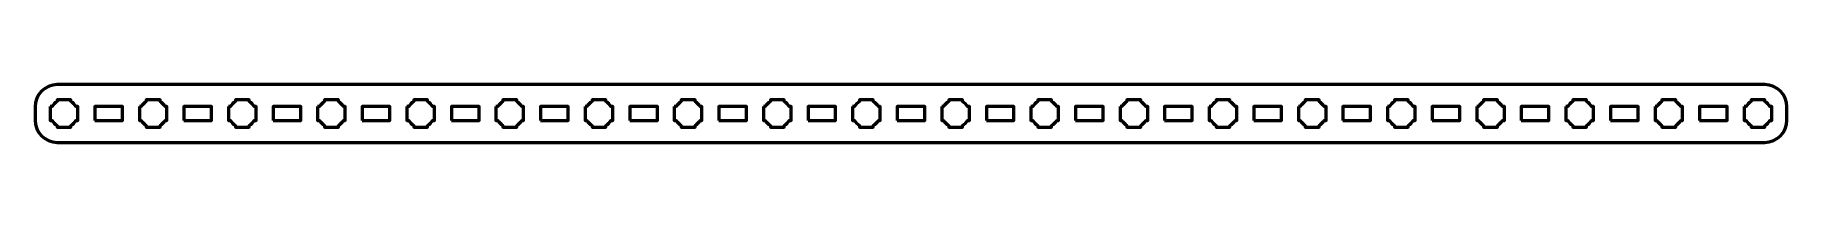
# Model space of a CAD drawing. Header units: centimetres. Extents: x -30.1 to 9.2, y -15.5 to -14.2.
import ezdxf

# ---------------------------------------------------------------- set-up
doc = ezdxf.new("R2010")
doc.units = ezdxf.units.CM
doc.header["$MEASUREMENT"] = 0
doc.layers.add('Layer 1', color=7, linetype='Continuous')

msp = doc.modelspace()

# ---------------------------------------------------------------- linework, layer by layer
at = {"layer": 'Layer 1', "color": 250, "lineweight": 53}
for points in [[(-28.81, -15.01), (-28.19, -15.01), (-28.19, -14.69), (-28.81, -14.69), (-28.81, -15.01)], [(-26.81, -15.01), (-26.19, -15.01), (-26.19, -14.69), (-26.81, -14.69), (-26.81, -15.01)], [(-24.81, -15.01), (-24.19, -15.01), (-24.19, -14.69), (-24.81, -14.69), (-24.81, -15.01)], [(-22.81, -15.01), (-22.19, -15.01), (-22.19, -14.69), (-22.81, -14.69), (-22.81, -15.01)], [(-20.81, -15.01), (-20.19, -15.01), (-20.19, -14.69), (-20.81, -14.69), (-20.81, -15.01)], [(-18.81, -15.01), (-18.19, -15.01), (-18.19, -14.69), (-18.81, -14.69), (-18.81, -15.01)], [(-16.81, -15.01), (-16.19, -15.01), (-16.19, -14.69), (-16.81, -14.69), (-16.81, -15.01)], [(-14.81, -15.01), (-14.19, -15.01), (-14.19, -14.69), (-14.81, -14.69), (-14.81, -15.01)], [(-12.81, -15.01), (-12.19, -15.01), (-12.19, -14.69), (-12.81, -14.69), (-12.81, -15.01)], [(-10.81, -15.01), (-10.19, -15.01), (-10.19, -14.69), (-10.81, -14.69), (-10.81, -15.01)], [(-8.81, -15.01), (-8.19, -15.01), (-8.19, -14.69), (-8.81, -14.69), (-8.81, -15.01)], [(-6.81, -15.01), (-6.19, -15.01), (-6.19, -14.69), (-6.81, -14.69), (-6.81, -15.01)], [(-4.81, -15.01), (-4.19, -15.01), (-4.19, -14.69), (-4.81, -14.69), (-4.81, -15.01)], [(-2.81, -15.01), (-2.19, -15.01), (-2.19, -14.69), (-2.81, -14.69), (-2.81, -15.01)], [(-0.81, -15.01), (-0.19, -15.01), (-0.19, -14.69), (-0.81, -14.69), (-0.81, -15.01)], [(1.19, -15.01), (1.81, -15.01), (1.81, -14.69), (1.19, -14.69), (1.19, -15.01)], [(3.19, -15.01), (3.81, -15.01), (3.81, -14.69), (3.19, -14.69), (3.19, -15.01)], [(5.19, -15.01), (5.81, -15.01), (5.81, -14.69), (5.19, -14.69), (5.19, -15.01)], [(7.19, -15.01), (7.81, -15.01), (7.81, -14.69), (7.19, -14.69), (7.19, -15.01)]]:
    msp.add_lwpolyline(points, close=True, dxfattribs=at)
msp.add_open_spline([(-30.15, -15), (-30.15, -15), (-30.15, -14.7), (-30.15, -14.7), (-30.15, -14.7), (-30.15, -14.42391), (-29.92609, -14.2), (-29.65, -14.2), (-29.65, -14.2), (-29.65, -14.2), (8.65, -14.2), (8.65, -14.2), (8.65, -14.2), (8.92609, -14.2), (9.15, -14.42391), (9.15, -14.7), (9.15, -14.7), (9.15, -14.7), (9.15, -15), (9.15, -15), (9.15, -15), (9.15, -15.27609), (8.92609, -15.5), (8.65, -15.5), (8.65, -15.5), (8.65, -15.5), (-29.65, -15.5), (-29.65, -15.5), (-29.65, -15.5), (-29.92609, -15.5), (-30.15, -15.27609), (-30.15, -15)], degree=3, knots=[0, 0, 0, 0, 0.125, 0.125, 0.125, 0.125, 0.25, 0.25, 0.25, 0.25, 0.375, 0.375, 0.375, 0.375, 0.5, 0.5, 0.5, 0.5, 0.625, 0.625, 0.625, 0.625, 0.75, 0.75, 0.75, 0.75, 0.875, 0.875, 0.875, 0.875, 1, 1, 1, 1], dxfattribs=at)
at = {"layer": 'Layer 1', "lineweight": 53}
for points in [[(-29.81, -14.695), (-29.81, -14.695), (-29.76851, -14.695), (-29.76851, -14.695), (-29.76851, -14.695), (-29.74128, -14.64795), (-29.70205, -14.60872), (-29.655, -14.58149), (-29.655, -14.58149), (-29.655, -14.58149), (-29.655, -14.54), (-29.655, -14.54), (-29.655, -14.54), (-29.655, -14.54), (-29.5, -14.54), (-29.5, -14.54), (-29.5, -14.54), (-29.5, -14.54), (-29.345, -14.54), (-29.345, -14.54), (-29.345, -14.54), (-29.345, -14.54), (-29.345, -14.58149), (-29.345, -14.58149), (-29.345, -14.58149), (-29.29795, -14.60872), (-29.25872, -14.64795), (-29.23149, -14.695), (-29.23149, -14.695), (-29.23149, -14.695), (-29.19, -14.695), (-29.19, -14.695), (-29.19, -14.695), (-29.19, -14.695), (-29.19, -14.85), (-29.19, -14.85), (-29.19, -14.85), (-29.19, -14.85), (-29.19, -15.005), (-29.19, -15.005), (-29.19, -15.005), (-29.19, -15.005), (-29.23149, -15.005), (-29.23149, -15.005), (-29.23149, -15.005), (-29.25872, -15.05205), (-29.29795, -15.09128), (-29.345, -15.11851), (-29.345, -15.11851), (-29.345, -15.11851), (-29.345, -15.16), (-29.345, -15.16), (-29.345, -15.16), (-29.345, -15.16), (-29.5, -15.16), (-29.5, -15.16), (-29.5, -15.16), (-29.5, -15.16), (-29.655, -15.16), (-29.655, -15.16), (-29.655, -15.16), (-29.655, -15.16), (-29.655, -15.11851), (-29.655, -15.11851), (-29.655, -15.11851), (-29.70205, -15.09128), (-29.74128, -15.05205), (-29.76851, -15.005), (-29.76851, -15.005), (-29.76851, -15.005), (-29.81, -15.005), (-29.81, -15.005), (-29.81, -15.005), (-29.81, -15.005), (-29.81, -14.85), (-29.81, -14.85), (-29.81, -14.85), (-29.81, -14.85), (-29.81, -14.695), (-29.81, -14.695)], [(-27.81, -14.695), (-27.81, -14.695), (-27.76851, -14.695), (-27.76851, -14.695), (-27.76851, -14.695), (-27.74128, -14.64795), (-27.70205, -14.60872), (-27.655, -14.58149), (-27.655, -14.58149), (-27.655, -14.58149), (-27.655, -14.54), (-27.655, -14.54), (-27.655, -14.54), (-27.655, -14.54), (-27.5, -14.54), (-27.5, -14.54), (-27.5, -14.54), (-27.5, -14.54), (-27.345, -14.54), (-27.345, -14.54), (-27.345, -14.54), (-27.345, -14.54), (-27.345, -14.58149), (-27.345, -14.58149), (-27.345, -14.58149), (-27.29795, -14.60872), (-27.25872, -14.64795), (-27.23149, -14.695), (-27.23149, -14.695), (-27.23149, -14.695), (-27.19, -14.695), (-27.19, -14.695), (-27.19, -14.695), (-27.19, -14.695), (-27.19, -14.85), (-27.19, -14.85), (-27.19, -14.85), (-27.19, -14.85), (-27.19, -15.005), (-27.19, -15.005), (-27.19, -15.005), (-27.19, -15.005), (-27.23149, -15.005), (-27.23149, -15.005), (-27.23149, -15.005), (-27.25872, -15.05205), (-27.29795, -15.09128), (-27.345, -15.11851), (-27.345, -15.11851), (-27.345, -15.11851), (-27.345, -15.16), (-27.345, -15.16), (-27.345, -15.16), (-27.345, -15.16), (-27.5, -15.16), (-27.5, -15.16), (-27.5, -15.16), (-27.5, -15.16), (-27.655, -15.16), (-27.655, -15.16), (-27.655, -15.16), (-27.655, -15.16), (-27.655, -15.11851), (-27.655, -15.11851), (-27.655, -15.11851), (-27.70205, -15.09128), (-27.74128, -15.05205), (-27.76851, -15.005), (-27.76851, -15.005), (-27.76851, -15.005), (-27.81, -15.005), (-27.81, -15.005), (-27.81, -15.005), (-27.81, -15.005), (-27.81, -14.85), (-27.81, -14.85), (-27.81, -14.85), (-27.81, -14.85), (-27.81, -14.695), (-27.81, -14.695)], [(-25.81, -14.695), (-25.81, -14.695), (-25.76851, -14.695), (-25.76851, -14.695), (-25.76851, -14.695), (-25.74128, -14.64795), (-25.70205, -14.60872), (-25.655, -14.58149), (-25.655, -14.58149), (-25.655, -14.58149), (-25.655, -14.54), (-25.655, -14.54), (-25.655, -14.54), (-25.655, -14.54), (-25.5, -14.54), (-25.5, -14.54), (-25.5, -14.54), (-25.5, -14.54), (-25.345, -14.54), (-25.345, -14.54), (-25.345, -14.54), (-25.345, -14.54), (-25.345, -14.58149), (-25.345, -14.58149), (-25.345, -14.58149), (-25.29795, -14.60872), (-25.25872, -14.64795), (-25.23149, -14.695), (-25.23149, -14.695), (-25.23149, -14.695), (-25.19, -14.695), (-25.19, -14.695), (-25.19, -14.695), (-25.19, -14.695), (-25.19, -14.85), (-25.19, -14.85), (-25.19, -14.85), (-25.19, -14.85), (-25.19, -15.005), (-25.19, -15.005), (-25.19, -15.005), (-25.19, -15.005), (-25.23149, -15.005), (-25.23149, -15.005), (-25.23149, -15.005), (-25.25872, -15.05205), (-25.29795, -15.09128), (-25.345, -15.11851), (-25.345, -15.11851), (-25.345, -15.11851), (-25.345, -15.16), (-25.345, -15.16), (-25.345, -15.16), (-25.345, -15.16), (-25.5, -15.16), (-25.5, -15.16), (-25.5, -15.16), (-25.5, -15.16), (-25.655, -15.16), (-25.655, -15.16), (-25.655, -15.16), (-25.655, -15.16), (-25.655, -15.11851), (-25.655, -15.11851), (-25.655, -15.11851), (-25.70205, -15.09128), (-25.74128, -15.05205), (-25.76851, -15.005), (-25.76851, -15.005), (-25.76851, -15.005), (-25.81, -15.005), (-25.81, -15.005), (-25.81, -15.005), (-25.81, -15.005), (-25.81, -14.85), (-25.81, -14.85), (-25.81, -14.85), (-25.81, -14.85), (-25.81, -14.695), (-25.81, -14.695)], [(-23.81, -14.695), (-23.81, -14.695), (-23.76851, -14.695), (-23.76851, -14.695), (-23.76851, -14.695), (-23.74128, -14.64795), (-23.70205, -14.60872), (-23.655, -14.58149), (-23.655, -14.58149), (-23.655, -14.58149), (-23.655, -14.54), (-23.655, -14.54), (-23.655, -14.54), (-23.655, -14.54), (-23.5, -14.54), (-23.5, -14.54), (-23.5, -14.54), (-23.5, -14.54), (-23.345, -14.54), (-23.345, -14.54), (-23.345, -14.54), (-23.345, -14.54), (-23.345, -14.58149), (-23.345, -14.58149), (-23.345, -14.58149), (-23.29795, -14.60872), (-23.25872, -14.64795), (-23.23149, -14.695), (-23.23149, -14.695), (-23.23149, -14.695), (-23.19, -14.695), (-23.19, -14.695), (-23.19, -14.695), (-23.19, -14.695), (-23.19, -14.85), (-23.19, -14.85), (-23.19, -14.85), (-23.19, -14.85), (-23.19, -15.005), (-23.19, -15.005), (-23.19, -15.005), (-23.19, -15.005), (-23.23149, -15.005), (-23.23149, -15.005), (-23.23149, -15.005), (-23.25872, -15.05205), (-23.29795, -15.09128), (-23.345, -15.11851), (-23.345, -15.11851), (-23.345, -15.11851), (-23.345, -15.16), (-23.345, -15.16), (-23.345, -15.16), (-23.345, -15.16), (-23.5, -15.16), (-23.5, -15.16), (-23.5, -15.16), (-23.5, -15.16), (-23.655, -15.16), (-23.655, -15.16), (-23.655, -15.16), (-23.655, -15.16), (-23.655, -15.11851), (-23.655, -15.11851), (-23.655, -15.11851), (-23.70205, -15.09128), (-23.74128, -15.05205), (-23.76851, -15.005), (-23.76851, -15.005), (-23.76851, -15.005), (-23.81, -15.005), (-23.81, -15.005), (-23.81, -15.005), (-23.81, -15.005), (-23.81, -14.85), (-23.81, -14.85), (-23.81, -14.85), (-23.81, -14.85), (-23.81, -14.695), (-23.81, -14.695)], [(-21.81, -14.695), (-21.81, -14.695), (-21.76851, -14.695), (-21.76851, -14.695), (-21.76851, -14.695), (-21.74128, -14.64795), (-21.70205, -14.60872), (-21.655, -14.58149), (-21.655, -14.58149), (-21.655, -14.58149), (-21.655, -14.54), (-21.655, -14.54), (-21.655, -14.54), (-21.655, -14.54), (-21.5, -14.54), (-21.5, -14.54), (-21.5, -14.54), (-21.5, -14.54), (-21.345, -14.54), (-21.345, -14.54), (-21.345, -14.54), (-21.345, -14.54), (-21.345, -14.58149), (-21.345, -14.58149), (-21.345, -14.58149), (-21.29795, -14.60872), (-21.25872, -14.64795), (-21.23149, -14.695), (-21.23149, -14.695), (-21.23149, -14.695), (-21.19, -14.695), (-21.19, -14.695), (-21.19, -14.695), (-21.19, -14.695), (-21.19, -14.85), (-21.19, -14.85), (-21.19, -14.85), (-21.19, -14.85), (-21.19, -15.005), (-21.19, -15.005), (-21.19, -15.005), (-21.19, -15.005), (-21.23149, -15.005), (-21.23149, -15.005), (-21.23149, -15.005), (-21.25872, -15.05205), (-21.29795, -15.09128), (-21.345, -15.11851), (-21.345, -15.11851), (-21.345, -15.11851), (-21.345, -15.16), (-21.345, -15.16), (-21.345, -15.16), (-21.345, -15.16), (-21.5, -15.16), (-21.5, -15.16), (-21.5, -15.16), (-21.5, -15.16), (-21.655, -15.16), (-21.655, -15.16), (-21.655, -15.16), (-21.655, -15.16), (-21.655, -15.11851), (-21.655, -15.11851), (-21.655, -15.11851), (-21.70205, -15.09128), (-21.74128, -15.05205), (-21.76851, -15.005), (-21.76851, -15.005), (-21.76851, -15.005), (-21.81, -15.005), (-21.81, -15.005), (-21.81, -15.005), (-21.81, -15.005), (-21.81, -14.85), (-21.81, -14.85), (-21.81, -14.85), (-21.81, -14.85), (-21.81, -14.695), (-21.81, -14.695)], [(-19.81, -14.695), (-19.81, -14.695), (-19.76851, -14.695), (-19.76851, -14.695), (-19.76851, -14.695), (-19.74128, -14.64795), (-19.70205, -14.60872), (-19.655, -14.58149), (-19.655, -14.58149), (-19.655, -14.58149), (-19.655, -14.54), (-19.655, -14.54), (-19.655, -14.54), (-19.655, -14.54), (-19.5, -14.54), (-19.5, -14.54), (-19.5, -14.54), (-19.5, -14.54), (-19.345, -14.54), (-19.345, -14.54), (-19.345, -14.54), (-19.345, -14.54), (-19.345, -14.58149), (-19.345, -14.58149), (-19.345, -14.58149), (-19.29795, -14.60872), (-19.25872, -14.64795), (-19.23149, -14.695), (-19.23149, -14.695), (-19.23149, -14.695), (-19.19, -14.695), (-19.19, -14.695), (-19.19, -14.695), (-19.19, -14.695), (-19.19, -14.85), (-19.19, -14.85), (-19.19, -14.85), (-19.19, -14.85), (-19.19, -15.005), (-19.19, -15.005), (-19.19, -15.005), (-19.19, -15.005), (-19.23149, -15.005), (-19.23149, -15.005), (-19.23149, -15.005), (-19.25872, -15.05205), (-19.29795, -15.09128), (-19.345, -15.11851), (-19.345, -15.11851), (-19.345, -15.11851), (-19.345, -15.16), (-19.345, -15.16), (-19.345, -15.16), (-19.345, -15.16), (-19.5, -15.16), (-19.5, -15.16), (-19.5, -15.16), (-19.5, -15.16), (-19.655, -15.16), (-19.655, -15.16), (-19.655, -15.16), (-19.655, -15.16), (-19.655, -15.11851), (-19.655, -15.11851), (-19.655, -15.11851), (-19.70205, -15.09128), (-19.74128, -15.05205), (-19.76851, -15.005), (-19.76851, -15.005), (-19.76851, -15.005), (-19.81, -15.005), (-19.81, -15.005), (-19.81, -15.005), (-19.81, -15.005), (-19.81, -14.85), (-19.81, -14.85), (-19.81, -14.85), (-19.81, -14.85), (-19.81, -14.695), (-19.81, -14.695)], [(-17.81, -14.695), (-17.81, -14.695), (-17.76851, -14.695), (-17.76851, -14.695), (-17.76851, -14.695), (-17.74128, -14.64795), (-17.70205, -14.60872), (-17.655, -14.58149), (-17.655, -14.58149), (-17.655, -14.58149), (-17.655, -14.54), (-17.655, -14.54), (-17.655, -14.54), (-17.655, -14.54), (-17.5, -14.54), (-17.5, -14.54), (-17.5, -14.54), (-17.5, -14.54), (-17.345, -14.54), (-17.345, -14.54), (-17.345, -14.54), (-17.345, -14.54), (-17.345, -14.58149), (-17.345, -14.58149), (-17.345, -14.58149), (-17.29795, -14.60872), (-17.25872, -14.64795), (-17.23149, -14.695), (-17.23149, -14.695), (-17.23149, -14.695), (-17.19, -14.695), (-17.19, -14.695), (-17.19, -14.695), (-17.19, -14.695), (-17.19, -14.85), (-17.19, -14.85), (-17.19, -14.85), (-17.19, -14.85), (-17.19, -15.005), (-17.19, -15.005), (-17.19, -15.005), (-17.19, -15.005), (-17.23149, -15.005), (-17.23149, -15.005), (-17.23149, -15.005), (-17.25872, -15.05205), (-17.29795, -15.09128), (-17.345, -15.11851), (-17.345, -15.11851), (-17.345, -15.11851), (-17.345, -15.16), (-17.345, -15.16), (-17.345, -15.16), (-17.345, -15.16), (-17.5, -15.16), (-17.5, -15.16), (-17.5, -15.16), (-17.5, -15.16), (-17.655, -15.16), (-17.655, -15.16), (-17.655, -15.16), (-17.655, -15.16), (-17.655, -15.11851), (-17.655, -15.11851), (-17.655, -15.11851), (-17.70205, -15.09128), (-17.74128, -15.05205), (-17.76851, -15.005), (-17.76851, -15.005), (-17.76851, -15.005), (-17.81, -15.005), (-17.81, -15.005), (-17.81, -15.005), (-17.81, -15.005), (-17.81, -14.85), (-17.81, -14.85), (-17.81, -14.85), (-17.81, -14.85), (-17.81, -14.695), (-17.81, -14.695)], [(-15.81, -14.695), (-15.81, -14.695), (-15.76851, -14.695), (-15.76851, -14.695), (-15.76851, -14.695), (-15.74128, -14.64795), (-15.70205, -14.60872), (-15.655, -14.58149), (-15.655, -14.58149), (-15.655, -14.58149), (-15.655, -14.54), (-15.655, -14.54), (-15.655, -14.54), (-15.655, -14.54), (-15.5, -14.54), (-15.5, -14.54), (-15.5, -14.54), (-15.5, -14.54), (-15.345, -14.54), (-15.345, -14.54), (-15.345, -14.54), (-15.345, -14.54), (-15.345, -14.58149), (-15.345, -14.58149), (-15.345, -14.58149), (-15.29795, -14.60872), (-15.25872, -14.64795), (-15.23149, -14.695), (-15.23149, -14.695), (-15.23149, -14.695), (-15.19, -14.695), (-15.19, -14.695), (-15.19, -14.695), (-15.19, -14.695), (-15.19, -14.85), (-15.19, -14.85), (-15.19, -14.85), (-15.19, -14.85), (-15.19, -15.005), (-15.19, -15.005), (-15.19, -15.005), (-15.19, -15.005), (-15.23149, -15.005), (-15.23149, -15.005), (-15.23149, -15.005), (-15.25872, -15.05205), (-15.29795, -15.09128), (-15.345, -15.11851), (-15.345, -15.11851), (-15.345, -15.11851), (-15.345, -15.16), (-15.345, -15.16), (-15.345, -15.16), (-15.345, -15.16), (-15.5, -15.16), (-15.5, -15.16), (-15.5, -15.16), (-15.5, -15.16), (-15.655, -15.16), (-15.655, -15.16), (-15.655, -15.16), (-15.655, -15.16), (-15.655, -15.11851), (-15.655, -15.11851), (-15.655, -15.11851), (-15.70205, -15.09128), (-15.74128, -15.05205), (-15.76851, -15.005), (-15.76851, -15.005), (-15.76851, -15.005), (-15.81, -15.005), (-15.81, -15.005), (-15.81, -15.005), (-15.81, -15.005), (-15.81, -14.85), (-15.81, -14.85), (-15.81, -14.85), (-15.81, -14.85), (-15.81, -14.695), (-15.81, -14.695)], [(-13.81, -14.695), (-13.81, -14.695), (-13.76851, -14.695), (-13.76851, -14.695), (-13.76851, -14.695), (-13.74128, -14.64795), (-13.70205, -14.60872), (-13.655, -14.58149), (-13.655, -14.58149), (-13.655, -14.58149), (-13.655, -14.54), (-13.655, -14.54), (-13.655, -14.54), (-13.655, -14.54), (-13.5, -14.54), (-13.5, -14.54), (-13.5, -14.54), (-13.5, -14.54), (-13.345, -14.54), (-13.345, -14.54), (-13.345, -14.54), (-13.345, -14.54), (-13.345, -14.58149), (-13.345, -14.58149), (-13.345, -14.58149), (-13.29795, -14.60872), (-13.25872, -14.64795), (-13.23149, -14.695), (-13.23149, -14.695), (-13.23149, -14.695), (-13.19, -14.695), (-13.19, -14.695), (-13.19, -14.695), (-13.19, -14.695), (-13.19, -14.85), (-13.19, -14.85), (-13.19, -14.85), (-13.19, -14.85), (-13.19, -15.005), (-13.19, -15.005), (-13.19, -15.005), (-13.19, -15.005), (-13.23149, -15.005), (-13.23149, -15.005), (-13.23149, -15.005), (-13.25872, -15.05205), (-13.29795, -15.09128), (-13.345, -15.11851), (-13.345, -15.11851), (-13.345, -15.11851), (-13.345, -15.16), (-13.345, -15.16), (-13.345, -15.16), (-13.345, -15.16), (-13.5, -15.16), (-13.5, -15.16), (-13.5, -15.16), (-13.5, -15.16), (-13.655, -15.16), (-13.655, -15.16), (-13.655, -15.16), (-13.655, -15.16), (-13.655, -15.11851), (-13.655, -15.11851), (-13.655, -15.11851), (-13.70205, -15.09128), (-13.74128, -15.05205), (-13.76851, -15.005), (-13.76851, -15.005), (-13.76851, -15.005), (-13.81, -15.005), (-13.81, -15.005), (-13.81, -15.005), (-13.81, -15.005), (-13.81, -14.85), (-13.81, -14.85), (-13.81, -14.85), (-13.81, -14.85), (-13.81, -14.695), (-13.81, -14.695)], [(-11.81, -14.695), (-11.81, -14.695), (-11.76851, -14.695), (-11.76851, -14.695), (-11.76851, -14.695), (-11.74128, -14.64795), (-11.70205, -14.60872), (-11.655, -14.58149), (-11.655, -14.58149), (-11.655, -14.58149), (-11.655, -14.54), (-11.655, -14.54), (-11.655, -14.54), (-11.655, -14.54), (-11.5, -14.54), (-11.5, -14.54), (-11.5, -14.54), (-11.5, -14.54), (-11.345, -14.54), (-11.345, -14.54), (-11.345, -14.54), (-11.345, -14.54), (-11.345, -14.58149), (-11.345, -14.58149), (-11.345, -14.58149), (-11.29795, -14.60872), (-11.25872, -14.64795), (-11.23149, -14.695), (-11.23149, -14.695), (-11.23149, -14.695), (-11.19, -14.695), (-11.19, -14.695), (-11.19, -14.695), (-11.19, -14.695), (-11.19, -14.85), (-11.19, -14.85), (-11.19, -14.85), (-11.19, -14.85), (-11.19, -15.005), (-11.19, -15.005), (-11.19, -15.005), (-11.19, -15.005), (-11.23149, -15.005), (-11.23149, -15.005), (-11.23149, -15.005), (-11.25872, -15.05205), (-11.29795, -15.09128), (-11.345, -15.11851), (-11.345, -15.11851), (-11.345, -15.11851), (-11.345, -15.16), (-11.345, -15.16), (-11.345, -15.16), (-11.345, -15.16), (-11.5, -15.16), (-11.5, -15.16), (-11.5, -15.16), (-11.5, -15.16), (-11.655, -15.16), (-11.655, -15.16), (-11.655, -15.16), (-11.655, -15.16), (-11.655, -15.11851), (-11.655, -15.11851), (-11.655, -15.11851), (-11.70205, -15.09128), (-11.74128, -15.05205), (-11.76851, -15.005), (-11.76851, -15.005), (-11.76851, -15.005), (-11.81, -15.005), (-11.81, -15.005), (-11.81, -15.005), (-11.81, -15.005), (-11.81, -14.85), (-11.81, -14.85), (-11.81, -14.85), (-11.81, -14.85), (-11.81, -14.695), (-11.81, -14.695)], [(-9.81, -14.695), (-9.81, -14.695), (-9.76851, -14.695), (-9.76851, -14.695), (-9.76851, -14.695), (-9.74128, -14.64795), (-9.70205, -14.60872), (-9.655, -14.58149), (-9.655, -14.58149), (-9.655, -14.58149), (-9.655, -14.54), (-9.655, -14.54), (-9.655, -14.54), (-9.655, -14.54), (-9.5, -14.54), (-9.5, -14.54), (-9.5, -14.54), (-9.5, -14.54), (-9.345, -14.54), (-9.345, -14.54), (-9.345, -14.54), (-9.345, -14.54), (-9.345, -14.58149), (-9.345, -14.58149), (-9.345, -14.58149), (-9.29795, -14.60872), (-9.25872, -14.64795), (-9.23149, -14.695), (-9.23149, -14.695), (-9.23149, -14.695), (-9.19, -14.695), (-9.19, -14.695), (-9.19, -14.695), (-9.19, -14.695), (-9.19, -14.85), (-9.19, -14.85), (-9.19, -14.85), (-9.19, -14.85), (-9.19, -15.005), (-9.19, -15.005), (-9.19, -15.005), (-9.19, -15.005), (-9.23149, -15.005), (-9.23149, -15.005), (-9.23149, -15.005), (-9.25872, -15.05205), (-9.29795, -15.09128), (-9.345, -15.11851), (-9.345, -15.11851), (-9.345, -15.11851), (-9.345, -15.16), (-9.345, -15.16), (-9.345, -15.16), (-9.345, -15.16), (-9.5, -15.16), (-9.5, -15.16), (-9.5, -15.16), (-9.5, -15.16), (-9.655, -15.16), (-9.655, -15.16), (-9.655, -15.16), (-9.655, -15.16), (-9.655, -15.11851), (-9.655, -15.11851), (-9.655, -15.11851), (-9.70205, -15.09128), (-9.74128, -15.05205), (-9.76851, -15.005), (-9.76851, -15.005), (-9.76851, -15.005), (-9.81, -15.005), (-9.81, -15.005), (-9.81, -15.005), (-9.81, -15.005), (-9.81, -14.85), (-9.81, -14.85), (-9.81, -14.85), (-9.81, -14.85), (-9.81, -14.695), (-9.81, -14.695)], [(-7.81, -14.695), (-7.81, -14.695), (-7.76851, -14.695), (-7.76851, -14.695), (-7.76851, -14.695), (-7.74128, -14.64795), (-7.70205, -14.60872), (-7.655, -14.58149), (-7.655, -14.58149), (-7.655, -14.58149), (-7.655, -14.54), (-7.655, -14.54), (-7.655, -14.54), (-7.655, -14.54), (-7.5, -14.54), (-7.5, -14.54), (-7.5, -14.54), (-7.5, -14.54), (-7.345, -14.54), (-7.345, -14.54), (-7.345, -14.54), (-7.345, -14.54), (-7.345, -14.58149), (-7.345, -14.58149), (-7.345, -14.58149), (-7.29795, -14.60872), (-7.25872, -14.64795), (-7.23149, -14.695), (-7.23149, -14.695), (-7.23149, -14.695), (-7.19, -14.695), (-7.19, -14.695), (-7.19, -14.695), (-7.19, -14.695), (-7.19, -14.85), (-7.19, -14.85), (-7.19, -14.85), (-7.19, -14.85), (-7.19, -15.005), (-7.19, -15.005), (-7.19, -15.005), (-7.19, -15.005), (-7.23149, -15.005), (-7.23149, -15.005), (-7.23149, -15.005), (-7.25872, -15.05205), (-7.29795, -15.09128), (-7.345, -15.11851), (-7.345, -15.11851), (-7.345, -15.11851), (-7.345, -15.16), (-7.345, -15.16), (-7.345, -15.16), (-7.345, -15.16), (-7.5, -15.16), (-7.5, -15.16), (-7.5, -15.16), (-7.5, -15.16), (-7.655, -15.16), (-7.655, -15.16), (-7.655, -15.16), (-7.655, -15.16), (-7.655, -15.11851), (-7.655, -15.11851), (-7.655, -15.11851), (-7.70205, -15.09128), (-7.74128, -15.05205), (-7.76851, -15.005), (-7.76851, -15.005), (-7.76851, -15.005), (-7.81, -15.005), (-7.81, -15.005), (-7.81, -15.005), (-7.81, -15.005), (-7.81, -14.85), (-7.81, -14.85), (-7.81, -14.85), (-7.81, -14.85), (-7.81, -14.695), (-7.81, -14.695)], [(-5.81, -14.695), (-5.81, -14.695), (-5.76851, -14.695), (-5.76851, -14.695), (-5.76851, -14.695), (-5.74128, -14.64795), (-5.70205, -14.60872), (-5.655, -14.58149), (-5.655, -14.58149), (-5.655, -14.58149), (-5.655, -14.54), (-5.655, -14.54), (-5.655, -14.54), (-5.655, -14.54), (-5.5, -14.54), (-5.5, -14.54), (-5.5, -14.54), (-5.5, -14.54), (-5.345, -14.54), (-5.345, -14.54), (-5.345, -14.54), (-5.345, -14.54), (-5.345, -14.58149), (-5.345, -14.58149), (-5.345, -14.58149), (-5.29795, -14.60872), (-5.25872, -14.64795), (-5.23149, -14.695), (-5.23149, -14.695), (-5.23149, -14.695), (-5.19, -14.695), (-5.19, -14.695), (-5.19, -14.695), (-5.19, -14.695), (-5.19, -14.85), (-5.19, -14.85), (-5.19, -14.85), (-5.19, -14.85), (-5.19, -15.005), (-5.19, -15.005), (-5.19, -15.005), (-5.19, -15.005), (-5.23149, -15.005), (-5.23149, -15.005), (-5.23149, -15.005), (-5.25872, -15.05205), (-5.29795, -15.09128), (-5.345, -15.11851), (-5.345, -15.11851), (-5.345, -15.11851), (-5.345, -15.16), (-5.345, -15.16), (-5.345, -15.16), (-5.345, -15.16), (-5.5, -15.16), (-5.5, -15.16), (-5.5, -15.16), (-5.5, -15.16), (-5.655, -15.16), (-5.655, -15.16), (-5.655, -15.16), (-5.655, -15.16), (-5.655, -15.11851), (-5.655, -15.11851), (-5.655, -15.11851), (-5.70205, -15.09128), (-5.74128, -15.05205), (-5.76851, -15.005), (-5.76851, -15.005), (-5.76851, -15.005), (-5.81, -15.005), (-5.81, -15.005), (-5.81, -15.005), (-5.81, -15.005), (-5.81, -14.85), (-5.81, -14.85), (-5.81, -14.85), (-5.81, -14.85), (-5.81, -14.695), (-5.81, -14.695)], [(-3.81, -14.695), (-3.81, -14.695), (-3.76851, -14.695), (-3.76851, -14.695), (-3.76851, -14.695), (-3.74128, -14.64795), (-3.70205, -14.60872), (-3.655, -14.58149), (-3.655, -14.58149), (-3.655, -14.58149), (-3.655, -14.54), (-3.655, -14.54), (-3.655, -14.54), (-3.655, -14.54), (-3.5, -14.54), (-3.5, -14.54), (-3.5, -14.54), (-3.5, -14.54), (-3.345, -14.54), (-3.345, -14.54), (-3.345, -14.54), (-3.345, -14.54), (-3.345, -14.58149), (-3.345, -14.58149), (-3.345, -14.58149), (-3.29795, -14.60872), (-3.25872, -14.64795), (-3.23149, -14.695), (-3.23149, -14.695), (-3.23149, -14.695), (-3.19, -14.695), (-3.19, -14.695), (-3.19, -14.695), (-3.19, -14.695), (-3.19, -14.85), (-3.19, -14.85), (-3.19, -14.85), (-3.19, -14.85), (-3.19, -15.005), (-3.19, -15.005), (-3.19, -15.005), (-3.19, -15.005), (-3.23149, -15.005), (-3.23149, -15.005), (-3.23149, -15.005), (-3.25872, -15.05205), (-3.29795, -15.09128), (-3.345, -15.11851), (-3.345, -15.11851), (-3.345, -15.11851), (-3.345, -15.16), (-3.345, -15.16), (-3.345, -15.16), (-3.345, -15.16), (-3.5, -15.16), (-3.5, -15.16), (-3.5, -15.16), (-3.5, -15.16), (-3.655, -15.16), (-3.655, -15.16), (-3.655, -15.16), (-3.655, -15.16), (-3.655, -15.11851), (-3.655, -15.11851), (-3.655, -15.11851), (-3.70205, -15.09128), (-3.74128, -15.05205), (-3.76851, -15.005), (-3.76851, -15.005), (-3.76851, -15.005), (-3.81, -15.005), (-3.81, -15.005), (-3.81, -15.005), (-3.81, -15.005), (-3.81, -14.85), (-3.81, -14.85), (-3.81, -14.85), (-3.81, -14.85), (-3.81, -14.695), (-3.81, -14.695)], [(-1.81, -14.695), (-1.81, -14.695), (-1.76851, -14.695), (-1.76851, -14.695), (-1.76851, -14.695), (-1.74128, -14.64795), (-1.70205, -14.60872), (-1.655, -14.58149), (-1.655, -14.58149), (-1.655, -14.58149), (-1.655, -14.54), (-1.655, -14.54), (-1.655, -14.54), (-1.655, -14.54), (-1.5, -14.54), (-1.5, -14.54), (-1.5, -14.54), (-1.5, -14.54), (-1.345, -14.54), (-1.345, -14.54), (-1.345, -14.54), (-1.345, -14.54), (-1.345, -14.58149), (-1.345, -14.58149), (-1.345, -14.58149), (-1.29795, -14.60872), (-1.25872, -14.64795), (-1.23149, -14.695), (-1.23149, -14.695), (-1.23149, -14.695), (-1.19, -14.695), (-1.19, -14.695), (-1.19, -14.695), (-1.19, -14.695), (-1.19, -14.85), (-1.19, -14.85), (-1.19, -14.85), (-1.19, -14.85), (-1.19, -15.005), (-1.19, -15.005), (-1.19, -15.005), (-1.19, -15.005), (-1.23149, -15.005), (-1.23149, -15.005), (-1.23149, -15.005), (-1.25872, -15.05205), (-1.29795, -15.09128), (-1.345, -15.11851), (-1.345, -15.11851), (-1.345, -15.11851), (-1.345, -15.16), (-1.345, -15.16), (-1.345, -15.16), (-1.345, -15.16), (-1.5, -15.16), (-1.5, -15.16), (-1.5, -15.16), (-1.5, -15.16), (-1.655, -15.16), (-1.655, -15.16), (-1.655, -15.16), (-1.655, -15.16), (-1.655, -15.11851), (-1.655, -15.11851), (-1.655, -15.11851), (-1.70205, -15.09128), (-1.74128, -15.05205), (-1.76851, -15.005), (-1.76851, -15.005), (-1.76851, -15.005), (-1.81, -15.005), (-1.81, -15.005), (-1.81, -15.005), (-1.81, -15.005), (-1.81, -14.85), (-1.81, -14.85), (-1.81, -14.85), (-1.81, -14.85), (-1.81, -14.695), (-1.81, -14.695)], [(0.19, -14.695), (0.19, -14.695), (0.23149, -14.695), (0.23149, -14.695), (0.23149, -14.695), (0.25872, -14.64795), (0.29795, -14.60872), (0.345, -14.58149), (0.345, -14.58149), (0.345, -14.58149), (0.345, -14.54), (0.345, -14.54), (0.345, -14.54), (0.345, -14.54), (0.5, -14.54), (0.5, -14.54), (0.5, -14.54), (0.5, -14.54), (0.655, -14.54), (0.655, -14.54), (0.655, -14.54), (0.655, -14.54), (0.655, -14.58149), (0.655, -14.58149), (0.655, -14.58149), (0.70205, -14.60872), (0.74128, -14.64795), (0.76851, -14.695), (0.76851, -14.695), (0.76851, -14.695), (0.81, -14.695), (0.81, -14.695), (0.81, -14.695), (0.81, -14.695), (0.81, -14.85), (0.81, -14.85), (0.81, -14.85), (0.81, -14.85), (0.81, -15.005), (0.81, -15.005), (0.81, -15.005), (0.81, -15.005), (0.76851, -15.005), (0.76851, -15.005), (0.76851, -15.005), (0.74128, -15.05205), (0.70205, -15.09128), (0.655, -15.11851), (0.655, -15.11851), (0.655, -15.11851), (0.655, -15.16), (0.655, -15.16), (0.655, -15.16), (0.655, -15.16), (0.5, -15.16), (0.5, -15.16), (0.5, -15.16), (0.5, -15.16), (0.345, -15.16), (0.345, -15.16), (0.345, -15.16), (0.345, -15.16), (0.345, -15.11851), (0.345, -15.11851), (0.345, -15.11851), (0.29795, -15.09128), (0.25872, -15.05205), (0.23149, -15.005), (0.23149, -15.005), (0.23149, -15.005), (0.19, -15.005), (0.19, -15.005), (0.19, -15.005), (0.19, -15.005), (0.19, -14.85), (0.19, -14.85), (0.19, -14.85), (0.19, -14.85), (0.19, -14.695), (0.19, -14.695)], [(2.19, -14.695), (2.19, -14.695), (2.23149, -14.695), (2.23149, -14.695), (2.23149, -14.695), (2.25872, -14.64795), (2.29795, -14.60872), (2.345, -14.58149), (2.345, -14.58149), (2.345, -14.58149), (2.345, -14.54), (2.345, -14.54), (2.345, -14.54), (2.345, -14.54), (2.5, -14.54), (2.5, -14.54), (2.5, -14.54), (2.5, -14.54), (2.655, -14.54), (2.655, -14.54), (2.655, -14.54), (2.655, -14.54), (2.655, -14.58149), (2.655, -14.58149), (2.655, -14.58149), (2.70205, -14.60872), (2.74128, -14.64795), (2.76851, -14.695), (2.76851, -14.695), (2.76851, -14.695), (2.81, -14.695), (2.81, -14.695), (2.81, -14.695), (2.81, -14.695), (2.81, -14.85), (2.81, -14.85), (2.81, -14.85), (2.81, -14.85), (2.81, -15.005), (2.81, -15.005), (2.81, -15.005), (2.81, -15.005), (2.76851, -15.005), (2.76851, -15.005), (2.76851, -15.005), (2.74128, -15.05205), (2.70205, -15.09128), (2.655, -15.11851), (2.655, -15.11851), (2.655, -15.11851), (2.655, -15.16), (2.655, -15.16), (2.655, -15.16), (2.655, -15.16), (2.5, -15.16), (2.5, -15.16), (2.5, -15.16), (2.5, -15.16), (2.345, -15.16), (2.345, -15.16), (2.345, -15.16), (2.345, -15.16), (2.345, -15.11851), (2.345, -15.11851), (2.345, -15.11851), (2.29795, -15.09128), (2.25872, -15.05205), (2.23149, -15.005), (2.23149, -15.005), (2.23149, -15.005), (2.19, -15.005), (2.19, -15.005), (2.19, -15.005), (2.19, -15.005), (2.19, -14.85), (2.19, -14.85), (2.19, -14.85), (2.19, -14.85), (2.19, -14.695), (2.19, -14.695)], [(4.19, -14.695), (4.19, -14.695), (4.23149, -14.695), (4.23149, -14.695), (4.23149, -14.695), (4.25872, -14.64795), (4.29795, -14.60872), (4.345, -14.58149), (4.345, -14.58149), (4.345, -14.58149), (4.345, -14.54), (4.345, -14.54), (4.345, -14.54), (4.345, -14.54), (4.5, -14.54), (4.5, -14.54), (4.5, -14.54), (4.5, -14.54), (4.655, -14.54), (4.655, -14.54), (4.655, -14.54), (4.655, -14.54), (4.655, -14.58149), (4.655, -14.58149), (4.655, -14.58149), (4.70205, -14.60872), (4.74128, -14.64795), (4.76851, -14.695), (4.76851, -14.695), (4.76851, -14.695), (4.81, -14.695), (4.81, -14.695), (4.81, -14.695), (4.81, -14.695), (4.81, -14.85), (4.81, -14.85), (4.81, -14.85), (4.81, -14.85), (4.81, -15.005), (4.81, -15.005), (4.81, -15.005), (4.81, -15.005), (4.76851, -15.005), (4.76851, -15.005), (4.76851, -15.005), (4.74128, -15.05205), (4.70205, -15.09128), (4.655, -15.11851), (4.655, -15.11851), (4.655, -15.11851), (4.655, -15.16), (4.655, -15.16), (4.655, -15.16), (4.655, -15.16), (4.5, -15.16), (4.5, -15.16), (4.5, -15.16), (4.5, -15.16), (4.345, -15.16), (4.345, -15.16), (4.345, -15.16), (4.345, -15.16), (4.345, -15.11851), (4.345, -15.11851), (4.345, -15.11851), (4.29795, -15.09128), (4.25872, -15.05205), (4.23149, -15.005), (4.23149, -15.005), (4.23149, -15.005), (4.19, -15.005), (4.19, -15.005), (4.19, -15.005), (4.19, -15.005), (4.19, -14.85), (4.19, -14.85), (4.19, -14.85), (4.19, -14.85), (4.19, -14.695), (4.19, -14.695)], [(6.19, -14.695), (6.19, -14.695), (6.23149, -14.695), (6.23149, -14.695), (6.23149, -14.695), (6.25872, -14.64795), (6.29795, -14.60872), (6.345, -14.58149), (6.345, -14.58149), (6.345, -14.58149), (6.345, -14.54), (6.345, -14.54), (6.345, -14.54), (6.345, -14.54), (6.5, -14.54), (6.5, -14.54), (6.5, -14.54), (6.5, -14.54), (6.655, -14.54), (6.655, -14.54), (6.655, -14.54), (6.655, -14.54), (6.655, -14.58149), (6.655, -14.58149), (6.655, -14.58149), (6.70205, -14.60872), (6.74128, -14.64795), (6.76851, -14.695), (6.76851, -14.695), (6.76851, -14.695), (6.81, -14.695), (6.81, -14.695), (6.81, -14.695), (6.81, -14.695), (6.81, -14.85), (6.81, -14.85), (6.81, -14.85), (6.81, -14.85), (6.81, -15.005), (6.81, -15.005), (6.81, -15.005), (6.81, -15.005), (6.76851, -15.005), (6.76851, -15.005), (6.76851, -15.005), (6.74128, -15.05205), (6.70205, -15.09128), (6.655, -15.11851), (6.655, -15.11851), (6.655, -15.11851), (6.655, -15.16), (6.655, -15.16), (6.655, -15.16), (6.655, -15.16), (6.5, -15.16), (6.5, -15.16), (6.5, -15.16), (6.5, -15.16), (6.345, -15.16), (6.345, -15.16), (6.345, -15.16), (6.345, -15.16), (6.345, -15.11851), (6.345, -15.11851), (6.345, -15.11851), (6.29795, -15.09128), (6.25872, -15.05205), (6.23149, -15.005), (6.23149, -15.005), (6.23149, -15.005), (6.19, -15.005), (6.19, -15.005), (6.19, -15.005), (6.19, -15.005), (6.19, -14.85), (6.19, -14.85), (6.19, -14.85), (6.19, -14.85), (6.19, -14.695), (6.19, -14.695)], [(8.19, -14.695), (8.19, -14.695), (8.23149, -14.695), (8.23149, -14.695), (8.23149, -14.695), (8.25872, -14.64795), (8.29795, -14.60872), (8.345, -14.58149), (8.345, -14.58149), (8.345, -14.58149), (8.345, -14.54), (8.345, -14.54), (8.345, -14.54), (8.345, -14.54), (8.5, -14.54), (8.5, -14.54), (8.5, -14.54), (8.5, -14.54), (8.655, -14.54), (8.655, -14.54), (8.655, -14.54), (8.655, -14.54), (8.655, -14.58149), (8.655, -14.58149), (8.655, -14.58149), (8.70205, -14.60872), (8.74128, -14.64795), (8.76851, -14.695), (8.76851, -14.695), (8.76851, -14.695), (8.81, -14.695), (8.81, -14.695), (8.81, -14.695), (8.81, -14.695), (8.81, -14.85), (8.81, -14.85), (8.81, -14.85), (8.81, -14.85), (8.81, -15.005), (8.81, -15.005), (8.81, -15.005), (8.81, -15.005), (8.76851, -15.005), (8.76851, -15.005), (8.76851, -15.005), (8.74128, -15.05205), (8.70205, -15.09128), (8.655, -15.11851), (8.655, -15.11851), (8.655, -15.11851), (8.655, -15.16), (8.655, -15.16), (8.655, -15.16), (8.655, -15.16), (8.5, -15.16), (8.5, -15.16), (8.5, -15.16), (8.5, -15.16), (8.345, -15.16), (8.345, -15.16), (8.345, -15.16), (8.345, -15.16), (8.345, -15.11851), (8.345, -15.11851), (8.345, -15.11851), (8.29795, -15.09128), (8.25872, -15.05205), (8.23149, -15.005), (8.23149, -15.005), (8.23149, -15.005), (8.19, -15.005), (8.19, -15.005), (8.19, -15.005), (8.19, -15.005), (8.19, -14.85), (8.19, -14.85), (8.19, -14.85), (8.19, -14.85), (8.19, -14.695), (8.19, -14.695)]]:
    msp.add_open_spline(points, degree=3, knots=[0, 0, 0, 0, 0.05, 0.05, 0.05, 0.05, 0.1, 0.1, 0.1, 0.1, 0.15, 0.15, 0.15, 0.15, 0.2, 0.2, 0.2, 0.2, 0.25, 0.25, 0.25, 0.25, 0.3, 0.3, 0.3, 0.3, 0.35, 0.35, 0.35, 0.35, 0.4, 0.4, 0.4, 0.4, 0.45, 0.45, 0.45, 0.45, 0.5, 0.5, 0.5, 0.5, 0.55, 0.55, 0.55, 0.55, 0.6, 0.6, 0.6, 0.6, 0.65, 0.65, 0.65, 0.65, 0.7, 0.7, 0.7, 0.7, 0.75, 0.75, 0.75, 0.75, 0.8, 0.8, 0.8, 0.8, 0.85, 0.85, 0.85, 0.85, 0.9, 0.9, 0.9, 0.9, 0.95, 0.95, 0.95, 0.95, 1, 1, 1, 1], dxfattribs=at)

doc.saveas('drawing.dxf')
